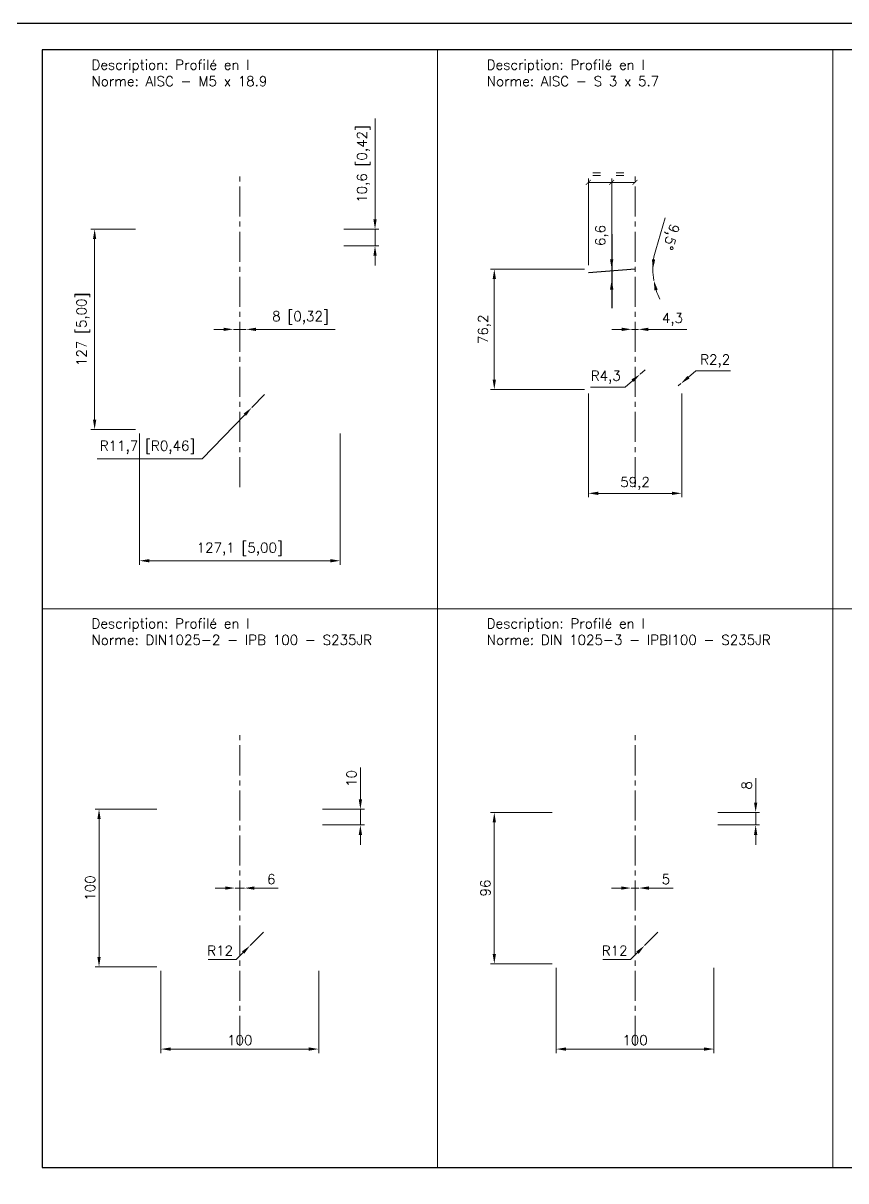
# Model space of a CAD drawing. Header units: millimetres. Extents: x -208 to 15225, y -440 to 4613.
# Drawn here: x 1062 to 1583, y 2236 to 2970 of the extents above; entities that cross this region are included whole.
import ezdxf

# ---------------------------------------------------------------- set-up
doc = ezdxf.new("R2010")
doc.units = ezdxf.units.MM
doc.linetypes.add('AXES2', pattern=[28.575, 19.05, -3.175, 3.175, -3.175])
doc.layers.get('Defpoints').update_dxf_attribs({"color": 41})
for name, color, linetype, lineweight in [('AXE', 2, 'AXES2', 18), ('COTE', 1, 'Continuous', 18), ('FIN', 1, 'Continuous', 18), ('TEXTE', 3, 'Continuous', 25)]:
    doc.layers.add(name, color=color, linetype=linetype, lineweight=lineweight)
doc.styles.get("Standard").update_dxf_attribs({"font": 'simplex.shx'})
doc.dimstyles.new('ALSTOM002_5SP', dxfattribs={"dimscale": 2.5, "dimtxt": 2.5, "dimasz": 2.5, "dimexe": 1, "dimexo": 1, "dimgap": 1, "dimtad": 1, "dimdec": 1, "dimtxsty": 'Standard', "dimcen": 2.5, "dimclrd": 1, "dimclre": 1, "dimclrt": 3, "dimadec": 1, "dimazin": 2, "dimtm": 1e-09, "dimtfac": 1, "dimtdec": 1, "dimtmove": 0, "dimatfit": 0, "dimfxl": 1, "dimtolj": 1, "dimtzin": 0, "dimlwd": 18, "dimlwe": 18, "dimarcsym": 1})
doc.dimstyles.new('ALSTOM002_5SP+ALTERN', dxfattribs={"dimscale": 2.5, "dimtxt": 2.5, "dimasz": 2.5, "dimexe": 1, "dimexo": 1, "dimgap": 1, "dimtad": 1, "dimdec": 1, "dimtxsty": 'Standard', "dimcen": 2.5, "dimclrd": 1, "dimclre": 1, "dimclrt": 3, "dimadec": 1, "dimazin": 2, "dimtm": 1e-09, "dimtfac": 1, "dimtdec": 1, "dimtmove": 0, "dimatfit": 0, "dimfxl": 1, "dimtolj": 1, "dimtzin": 0, "dimlwd": 18, "dimlwe": 18, "dimarcsym": 1})

# ---------------------------------------------------------------- blocks, each defined once
blk = doc.blocks.new('A3LASER')
at = {"color": 1}
for points in [[(-420, 0), (-420, 297), (0, 297), (0, 0)], [(-410.38, 6.8), (-9.62, 6.8), (-9.62, 290.2), (-410.38, 290.2)]]:
    blk.add_lwpolyline(points, close=True, dxfattribs=at)
blk = doc.blocks.new('*D97')
at = {"layer": 'COTE', "color": 1, "lineweight": 18, "transparency": 16777216}
for p, q in [((1133.25, 2839.37), (1104.8, 2839.37)), ((1107.3, 2718.62), (1107.3, 2833.12)), ((1133.25, 2712.37), (1104.8, 2712.37))]:
    blk.add_line(p, q, dxfattribs=at)
at = {"layer": 'COTE', "color": 1, "transparency": 16777216}
for points in [[(1106.26, 2833.12), (1108.34, 2833.12), (1107.3, 2839.37)], [(1106.26, 2718.62), (1108.34, 2718.62), (1107.3, 2712.37)]]:
    blk.add_solid(points, dxfattribs=at)
at = {"layer": 'Defpoints', "color": 0, "transparency": 16777216}
for p in [(1107.3, 2839.37), (1135.75, 2839.37), (1135.75, 2712.37)]:
    blk.add_point(p, dxfattribs=at)
at = {"layer": 'COTE', "color": 3, "transparency": 16777216, "insert": (1100.04, 2775.87), "char_height": 6.25, "attachment_point": 5, "rotation": 90}
blk.add_mtext('\\A1;127 [5,00]', dxfattribs=at)
blk = doc.blocks.new('*D98')
at = {"layer": 'COTE', "color": 1, "lineweight": 18, "transparency": 16777216}
for p, q in [((1135.75, 2709.87), (1135.75, 2626.66)), ((1262.82, 2709.87), (1262.82, 2626.66)), ((1142, 2629.16), (1256.57, 2629.16))]:
    blk.add_line(p, q, dxfattribs=at)
at = {"layer": 'COTE', "color": 1, "transparency": 16777216}
for points in [[(1142, 2630.2), (1142, 2628.11), (1135.75, 2629.16)], [(1256.57, 2630.2), (1256.57, 2628.11), (1262.82, 2629.16)]]:
    blk.add_solid(points, dxfattribs=at)
at = {"layer": 'Defpoints', "color": 0, "transparency": 16777216}
for p in [(1135.75, 2712.37), (1262.82, 2712.37), (1262.82, 2629.16)]:
    blk.add_point(p, dxfattribs=at)
at = {"layer": 'COTE', "color": 3, "transparency": 16777216, "insert": (1199.28, 2636.42), "char_height": 6.25, "attachment_point": 5}
blk.add_mtext('\\A1;127,1 [5,00]', dxfattribs=at)
blk = doc.blocks.new('*D99')
at = {"layer": 'COTE', "color": 1, "lineweight": 18, "transparency": 16777216}
for p, q in [((1189.02, 2775.87), (1182.77, 2775.87)), ((1195.27, 2775.87), (1203.3, 2775.87)), ((1209.55, 2775.87), (1259.79, 2775.87))]:
    blk.add_line(p, q, dxfattribs=at)
at = {"layer": 'COTE', "color": 1, "transparency": 16777216}
for points in [[(1189.02, 2776.91), (1189.02, 2774.83), (1195.27, 2775.87)], [(1209.55, 2776.91), (1209.55, 2774.83), (1203.3, 2775.87)]]:
    blk.add_solid(points, dxfattribs=at)
at = {"layer": 'Defpoints', "color": 0, "transparency": 16777216}
for p in [(1195.27, 2775.87), (1203.3, 2775.87), (1203.3, 2775.87)]:
    blk.add_point(p, dxfattribs=at)
at = {"layer": 'COTE', "color": 3, "transparency": 16777216, "insert": (1237.79, 2783.13), "char_height": 6.25, "attachment_point": 5}
blk.add_mtext('\\A1;8 [0,32]', dxfattribs=at)
blk = doc.blocks.new('*D100')
at = {"layer": 'COTE', "color": 1, "lineweight": 18, "transparency": 16777216}
for p, q in [((1285, 2845.62), (1285, 2909.55)), ((1265.32, 2839.37), (1287.5, 2839.37)), ((1285, 2828.81), (1285, 2839.37)), ((1265.32, 2828.81), (1287.5, 2828.81)), ((1285, 2822.56), (1285, 2816.31))]:
    blk.add_line(p, q, dxfattribs=at)
at = {"layer": 'COTE', "color": 1, "transparency": 16777216}
for points in [[(1283.96, 2845.62), (1286.04, 2845.62), (1285, 2839.37)], [(1283.96, 2822.56), (1286.04, 2822.56), (1285, 2828.81)]]:
    blk.add_solid(points, dxfattribs=at)
at = {"layer": 'Defpoints', "color": 0, "transparency": 16777216}
for p in [(1262.82, 2839.37), (1285, 2839.37), (1262.82, 2828.81)]:
    blk.add_point(p, dxfattribs=at)
at = {"layer": 'COTE', "color": 3, "transparency": 16777216, "insert": (1277.74, 2880.71), "char_height": 6.25, "attachment_point": 5, "rotation": 90}
blk.add_mtext('\\A1;10,6 [0,42]', dxfattribs=at)
blk = doc.blocks.new('*D96')
at = {"layer": 'COTE', "color": 1, "lineweight": 18, "transparency": 16777216}
for p, q in [((1214.96, 2734.6), (1206.84, 2726.23)), ((1202.49, 2721.74), (1175.35, 2693.77)), ((1175.35, 2693.77), (1108.86, 2693.77))]:
    blk.add_line(p, q, dxfattribs=at)
at = {"layer": 'COTE', "color": 1, "transparency": 16777216}
blk.add_solid([(1201.74, 2722.47), (1203.23, 2721.02), (1206.84, 2726.23)], dxfattribs=at)
at = {"layer": 'Defpoints', "color": 0, "transparency": 16777216}
for p in [(1214.96, 2734.6), (1206.84, 2726.23)]:
    blk.add_point(p, dxfattribs=at)
at = {"layer": 'COTE', "color": 3, "transparency": 16777216, "insert": (1140.85, 2701.03), "char_height": 6.25, "attachment_point": 5}
blk.add_mtext('\\A1;R11,7 [R0,46]', dxfattribs=at)
blk = doc.blocks.new('*D105')
at = {"layer": 'COTE', "color": 1, "lineweight": 18, "transparency": 16777216}
for p, q in [((1417.67, 2813.97), (1358.08, 2813.97)), ((1360.58, 2744.02), (1360.58, 2807.72)), ((1417.67, 2737.77), (1358.08, 2737.77))]:
    blk.add_line(p, q, dxfattribs=at)
at = {"layer": 'COTE', "color": 1, "transparency": 16777216}
for points in [[(1359.54, 2807.72), (1361.62, 2807.72), (1360.58, 2813.97)], [(1359.54, 2744.02), (1361.62, 2744.02), (1360.58, 2737.77)]]:
    blk.add_solid(points, dxfattribs=at)
at = {"layer": 'Defpoints', "color": 0, "transparency": 16777216}
for p in [(1360.58, 2813.97), (1420.17, 2813.97), (1420.17, 2737.77)]:
    blk.add_point(p, dxfattribs=at)
at = {"layer": 'COTE', "color": 3, "transparency": 16777216, "insert": (1354.36, 2775.87), "char_height": 6.25, "attachment_point": 5, "rotation": 90}
blk.add_mtext('\\A1;76,2', dxfattribs=at)
blk = doc.blocks.new('*D106')
at = {"layer": 'COTE', "color": 1, "lineweight": 18, "transparency": 16777216}
for p, q in [((1420.17, 2735.27), (1420.17, 2669.39)), ((1479.35, 2735.27), (1479.35, 2669.39)), ((1426.42, 2671.89), (1473.1, 2671.89))]:
    blk.add_line(p, q, dxfattribs=at)
at = {"layer": 'COTE', "color": 1, "transparency": 16777216}
for points in [[(1426.42, 2672.93), (1426.42, 2670.85), (1420.17, 2671.89)], [(1473.1, 2672.93), (1473.1, 2670.85), (1479.35, 2671.89)]]:
    blk.add_solid(points, dxfattribs=at)
at = {"layer": 'Defpoints', "color": 0, "transparency": 16777216}
for p in [(1420.17, 2737.77), (1479.35, 2737.77), (1479.35, 2671.89)]:
    blk.add_point(p, dxfattribs=at)
at = {"layer": 'COTE', "color": 3, "transparency": 16777216, "insert": (1449.76, 2678.11), "char_height": 6.25, "attachment_point": 5}
blk.add_mtext('\\A1;59,2', dxfattribs=at)
blk = doc.blocks.new('*D107')
at = {"layer": 'COTE', "color": 1, "lineweight": 18, "transparency": 16777216}
for p, q in [((1441.35, 2775.87), (1435.1, 2775.87)), ((1447.6, 2775.87), (1451.92, 2775.87)), ((1458.17, 2775.87), (1482.52, 2775.87))]:
    blk.add_line(p, q, dxfattribs=at)
at = {"layer": 'COTE', "color": 1, "transparency": 16777216}
for points in [[(1441.35, 2776.91), (1441.35, 2774.83), (1447.6, 2775.87)], [(1458.17, 2776.91), (1458.17, 2774.83), (1451.92, 2775.87)]]:
    blk.add_solid(points, dxfattribs=at)
at = {"layer": 'Defpoints', "color": 0, "transparency": 16777216}
for p in [(1447.6, 2775.87), (1451.92, 2775.87), (1451.92, 2775.87)]:
    blk.add_point(p, dxfattribs=at)
at = {"layer": 'COTE', "color": 3, "transparency": 16777216, "insert": (1473.47, 2782.09), "char_height": 6.25, "attachment_point": 5}
blk.add_mtext('\\A1;4,3', dxfattribs=at)
blk = doc.blocks.new('*D108')
at = {"layer": 'COTE', "color": 1, "lineweight": 18, "transparency": 16777216}
for p, q in [((1456.24, 2750.14), (1452.94, 2747.35)), ((1443.41, 2739.27), (1421.56, 2739.27)), ((1448.17, 2743.31), (1443.41, 2739.27))]:
    blk.add_line(p, q, dxfattribs=at)
at = {"layer": 'COTE', "color": 1, "transparency": 16777216}
blk.add_solid([(1447.5, 2744.11), (1448.85, 2742.52), (1452.94, 2747.35)], dxfattribs=at)
at = {"layer": 'Defpoints', "color": 0, "transparency": 16777216}
for p in [(1452.94, 2747.35), (1456.24, 2750.14)]:
    blk.add_point(p, dxfattribs=at)
at = {"layer": 'COTE', "color": 3, "transparency": 16777216, "insert": (1431.23, 2745.49), "char_height": 6.25, "attachment_point": 5}
blk.add_mtext('\\A1;R4,3', dxfattribs=at)
blk = doc.blocks.new('*D101')
at = {"layer": 'COTE', "color": 1, "lineweight": 18, "transparency": 16777216}
for p, q in [((1483.61, 2745.52), (1488.38, 2749.56)), ((1488.38, 2749.56), (1510.22, 2749.56)), ((1477.19, 2740.08), (1478.84, 2741.48))]:
    blk.add_line(p, q, dxfattribs=at)
at = {"layer": 'COTE', "color": 1, "transparency": 16777216}
blk.add_solid([(1482.94, 2746.31), (1484.28, 2744.72), (1478.84, 2741.48)], dxfattribs=at)
at = {"layer": 'Defpoints', "color": 0, "transparency": 16777216}
for p in [(1477.19, 2740.08), (1478.84, 2741.48)]:
    blk.add_point(p, dxfattribs=at)
at = {"layer": 'COTE', "color": 3, "transparency": 16777216, "insert": (1500.55, 2755.78), "char_height": 6.25, "attachment_point": 5}
blk.add_mtext('\\A1;R2,2', dxfattribs=at)
blk = doc.blocks.new('*D102')
at = {"layer": 'COTE', "color": 1, "lineweight": 18, "transparency": 16777216}
for p, q in [((1434.97, 2820.22), (1434.97, 2844.27)), ((1434.97, 2807.37), (1434.97, 2813.97)), ((1434.97, 2801.12), (1434.97, 2794.87))]:
    blk.add_line(p, q, dxfattribs=at)
at = {"layer": 'COTE', "color": 1, "transparency": 16777216}
for points in [[(1433.92, 2820.22), (1436.01, 2820.22), (1434.97, 2813.97)], [(1433.92, 2801.12), (1436.01, 2801.12), (1434.97, 2807.37)]]:
    blk.add_solid(points, dxfattribs=at)
at = {"layer": 'Defpoints', "color": 0, "transparency": 16777216}
for p in [(1434.97, 2813.97), (1434.97, 2813.97), (1434.97, 2807.37)]:
    blk.add_point(p, dxfattribs=at)
at = {"layer": 'COTE', "color": 3, "transparency": 16777216, "insert": (1428.75, 2835.37), "char_height": 6.25, "attachment_point": 5, "rotation": 90}
blk.add_mtext('\\A1;6,6', dxfattribs=at)
blk = doc.blocks.new('_ArchTick')
at = {"color": 0, "linetype": 'ByBlock', "const_width": 0.15}
blk.add_lwpolyline([(-0.5, -0.5), (0.5, 0.5)], dxfattribs=at)
blk = doc.blocks.new('*D103')
at = {"layer": 'COTE', "color": 1, "lineweight": 18, "transparency": 16777216}
for p, q in [((1420.17, 2816.47), (1420.17, 2871.52)), ((1434.97, 2816.47), (1434.97, 2871.52)), ((1434.97, 2869.02), (1420.17, 2869.02))]:
    blk.add_line(p, q, dxfattribs=at)
at = {"layer": 'Defpoints', "color": 0, "transparency": 16777216}
for p in [(1420.17, 2869.02), (1420.17, 2813.97), (1434.97, 2813.97)]:
    blk.add_point(p, dxfattribs=at)
at = {"layer": 'COTE', "color": 1, "lineweight": 18, "transparency": 16777216, "xscale": 3.125, "yscale": 3.125, "zscale": 3.125, "rotation": 180}
blk.add_blockref('_ArchTick', (1420.17, 2869.02), dxfattribs=at)
at = {"layer": 'COTE', "color": 1, "lineweight": 18, "transparency": 16777216, "xscale": 3.125, "yscale": 3.125, "zscale": 3.125}
blk.add_blockref('_ArchTick', (1434.97, 2869.02), dxfattribs=at)
at = {"layer": 'COTE', "color": 3, "transparency": 16777216, "insert": (1425.42, 2874.65), "char_height": 6.25, "attachment_point": 5}
blk.add_mtext('\\A1;=', dxfattribs=at)
blk = doc.blocks.new('*D104')
at = {"layer": 'COTE', "color": 1, "lineweight": 18, "transparency": 16777216}
for p, q in [((1434.97, 2816.47), (1434.97, 2871.52)), ((1434.97, 2869.02), (1449.76, 2869.02))]:
    blk.add_line(p, q, dxfattribs=at)
at = {"layer": 'Defpoints', "color": 0, "transparency": 16777216}
for p in [(1449.76, 2869.02), (1449.76, 2869.02), (1434.97, 2813.97)]:
    blk.add_point(p, dxfattribs=at)
at = {"layer": 'COTE', "color": 1, "lineweight": 18, "transparency": 16777216, "xscale": 3.125, "yscale": 3.125, "zscale": 3.125, "rotation": 180}
blk.add_blockref('_ArchTick', (1434.97, 2869.02), dxfattribs=at)
at = {"layer": 'COTE', "color": 1, "lineweight": 18, "transparency": 16777216, "xscale": 3.125, "yscale": 3.125, "zscale": 3.125}
blk.add_blockref('_ArchTick', (1449.76, 2869.02), dxfattribs=at)
at = {"layer": 'COTE', "color": 3, "transparency": 16777216, "insert": (1440.22, 2874.65), "char_height": 6.25, "attachment_point": 5}
blk.add_mtext('\\A1;=', dxfattribs=at)
blk = doc.blocks.new('*D109')
at = {"layer": 'COTE', "color": 1, "lineweight": 18, "transparency": 16777216}
blk.add_line((1462.87, 2826.34), (1468.91, 2846.53), dxfattribs=at)
for start, end in [(163.3389, 180), (163.38298, 171.69149), (180, 189.46232), (197.77083, 206.07934)]:
    blk.add_arc((1504.19, 2813.97), 43.14, start, end, dxfattribs=at)
at = {"layer": 'COTE', "color": 1, "transparency": 16777216}
for points in [[(1462.55, 2820.13), (1460.47, 2820.28), (1461.06, 2813.97)], [(1462.1, 2800.56), (1464.13, 2801.05), (1461.64, 2806.88)]]:
    blk.add_solid(points, dxfattribs=at)
at = {"layer": 'Defpoints', "color": 0, "transparency": 16777216}
for p in [(1420.17, 2813.97), (1479.35, 2813.97), (1455.53, 2805.86), (1461.32, 2809.23), (1477.55, 2809.53)]:
    blk.add_point(p, dxfattribs=at)
at = {"layer": 'COTE', "color": 3, "transparency": 16777216, "insert": (1471.85, 2834.65), "char_height": 6.25, "attachment_point": 5, "rotation": 253.3389}
blk.add_mtext('\\A1;9,5°', dxfattribs=at)
blk = doc.blocks.new('*D124')
at = {"layer": 'COTE', "color": 1, "lineweight": 18, "transparency": 16777216}
for p, q in [((1146.78, 2471.63), (1107.6, 2471.63)), ((1110.1, 2377.88), (1110.1, 2465.38)), ((1146.78, 2371.63), (1107.6, 2371.63))]:
    blk.add_line(p, q, dxfattribs=at)
at = {"layer": 'COTE', "color": 1, "transparency": 16777216}
for points in [[(1109.06, 2465.38), (1111.14, 2465.38), (1110.1, 2471.63)], [(1109.06, 2377.88), (1111.14, 2377.88), (1110.1, 2371.63)]]:
    blk.add_solid(points, dxfattribs=at)
at = {"layer": 'Defpoints', "color": 0, "transparency": 16777216}
for p in [(1110.1, 2471.63), (1149.28, 2471.63), (1149.28, 2371.63)]:
    blk.add_point(p, dxfattribs=at)
at = {"layer": 'COTE', "color": 3, "transparency": 16777216, "insert": (1104.48, 2421.63), "char_height": 6.25, "attachment_point": 5, "rotation": 90}
blk.add_mtext('\\A1;100', dxfattribs=at)
blk = doc.blocks.new('*D125')
at = {"layer": 'COTE', "color": 1, "lineweight": 18, "transparency": 16777216}
for p, q in [((1149.28, 2369.13), (1149.28, 2317.05)), ((1249.28, 2369.13), (1249.28, 2317.05)), ((1155.53, 2319.55), (1243.03, 2319.55))]:
    blk.add_line(p, q, dxfattribs=at)
at = {"layer": 'COTE', "color": 1, "transparency": 16777216}
for points in [[(1155.53, 2320.59), (1155.53, 2318.5), (1149.28, 2319.55)], [(1243.03, 2320.59), (1243.03, 2318.5), (1249.28, 2319.55)]]:
    blk.add_solid(points, dxfattribs=at)
at = {"layer": 'Defpoints', "color": 0, "transparency": 16777216}
for p in [(1149.28, 2371.63), (1249.28, 2371.63), (1249.28, 2319.55)]:
    blk.add_point(p, dxfattribs=at)
at = {"layer": 'COTE', "color": 3, "transparency": 16777216, "insert": (1199.28, 2325.17), "char_height": 6.25, "attachment_point": 5}
blk.add_mtext('\\A1;100', dxfattribs=at)
blk = doc.blocks.new('*D126')
at = {"layer": 'COTE', "color": 1, "lineweight": 18, "transparency": 16777216}
for p, q in [((1190.03, 2421.63), (1183.78, 2421.63)), ((1196.28, 2421.63), (1202.28, 2421.63)), ((1208.53, 2421.63), (1223.65, 2421.63))]:
    blk.add_line(p, q, dxfattribs=at)
at = {"layer": 'COTE', "color": 1, "transparency": 16777216}
for points in [[(1190.03, 2422.67), (1190.03, 2420.59), (1196.28, 2421.63)], [(1208.53, 2422.67), (1208.53, 2420.59), (1202.28, 2421.63)]]:
    blk.add_solid(points, dxfattribs=at)
at = {"layer": 'Defpoints', "color": 0, "transparency": 16777216}
for p in [(1196.28, 2421.63), (1202.28, 2421.63), (1202.28, 2421.63)]:
    blk.add_point(p, dxfattribs=at)
at = {"layer": 'COTE', "color": 3, "transparency": 16777216, "insert": (1219.22, 2427.25), "char_height": 6.25, "attachment_point": 5}
blk.add_mtext('\\A1;6', dxfattribs=at)
blk = doc.blocks.new('*D127')
at = {"layer": 'COTE', "color": 1, "lineweight": 18, "transparency": 16777216}
for p, q in [((1214.28, 2393.63), (1205.8, 2385.14)), ((1201.38, 2380.72), (1196.96, 2376.3)), ((1196.96, 2376.3), (1179.28, 2376.3))]:
    blk.add_line(p, q, dxfattribs=at)
at = {"layer": 'COTE', "color": 1, "transparency": 16777216}
blk.add_solid([(1200.64, 2381.46), (1202.12, 2379.99), (1205.8, 2385.14)], dxfattribs=at)
at = {"layer": 'Defpoints', "color": 0, "transparency": 16777216}
for p in [(1214.28, 2393.63), (1205.8, 2385.14)]:
    blk.add_point(p, dxfattribs=at)
at = {"layer": 'COTE', "color": 3, "transparency": 16777216, "insert": (1186.87, 2381.93), "char_height": 6.25, "attachment_point": 5}
blk.add_mtext('\\A1;R12', dxfattribs=at)
blk = doc.blocks.new('*D128')
at = {"layer": 'COTE', "color": 1, "lineweight": 18, "transparency": 16777216}
for p, q in [((1275.72, 2477.88), (1275.72, 2498.06)), ((1251.78, 2471.63), (1278.22, 2471.63)), ((1275.72, 2461.63), (1275.72, 2471.63)), ((1251.78, 2461.63), (1278.22, 2461.63)), ((1275.72, 2455.38), (1275.72, 2449.13))]:
    blk.add_line(p, q, dxfattribs=at)
at = {"layer": 'COTE', "color": 1, "transparency": 16777216}
for points in [[(1274.68, 2477.88), (1276.76, 2477.88), (1275.72, 2471.63)], [(1274.68, 2455.38), (1276.76, 2455.38), (1275.72, 2461.63)]]:
    blk.add_solid(points, dxfattribs=at)
at = {"layer": 'Defpoints', "color": 0, "transparency": 16777216}
for p in [(1249.28, 2471.63), (1275.72, 2471.63), (1249.28, 2461.63)]:
    blk.add_point(p, dxfattribs=at)
at = {"layer": 'COTE', "color": 3, "transparency": 16777216, "insert": (1270.09, 2491.09), "char_height": 6.25, "attachment_point": 5, "rotation": 90}
blk.add_mtext('\\A1;10', dxfattribs=at)
blk = doc.blocks.new('*D129')
at = {"layer": 'COTE', "color": 1, "lineweight": 18, "transparency": 16777216}
for p, q in [((1397.26, 2469.63), (1358.08, 2469.63)), ((1360.58, 2379.88), (1360.58, 2463.38)), ((1397.26, 2373.63), (1358.08, 2373.63))]:
    blk.add_line(p, q, dxfattribs=at)
at = {"layer": 'COTE', "color": 1, "transparency": 16777216}
for points in [[(1359.54, 2463.38), (1361.62, 2463.38), (1360.58, 2469.63)], [(1359.54, 2379.88), (1361.62, 2379.88), (1360.58, 2373.63)]]:
    blk.add_solid(points, dxfattribs=at)
at = {"layer": 'Defpoints', "color": 0, "transparency": 16777216}
for p in [(1360.58, 2469.63), (1399.76, 2469.63), (1399.76, 2373.63)]:
    blk.add_point(p, dxfattribs=at)
at = {"layer": 'COTE', "color": 3, "transparency": 16777216, "insert": (1354.95, 2421.63), "char_height": 6.25, "attachment_point": 5, "rotation": 90}
blk.add_mtext('\\A1;96', dxfattribs=at)
blk = doc.blocks.new('*D130')
at = {"layer": 'COTE', "color": 1, "lineweight": 18, "transparency": 16777216}
for p, q in [((1399.76, 2371.13), (1399.76, 2317.05)), ((1499.76, 2371.13), (1499.76, 2317.05)), ((1406.01, 2319.55), (1493.51, 2319.55))]:
    blk.add_line(p, q, dxfattribs=at)
at = {"layer": 'COTE', "color": 1, "transparency": 16777216}
for points in [[(1406.01, 2320.59), (1406.01, 2318.5), (1399.76, 2319.55)], [(1493.51, 2320.59), (1493.51, 2318.5), (1499.76, 2319.55)]]:
    blk.add_solid(points, dxfattribs=at)
at = {"layer": 'Defpoints', "color": 0, "transparency": 16777216}
for p in [(1399.76, 2373.63), (1499.76, 2373.63), (1499.76, 2319.55)]:
    blk.add_point(p, dxfattribs=at)
at = {"layer": 'COTE', "color": 3, "transparency": 16777216, "insert": (1449.76, 2325.17), "char_height": 6.25, "attachment_point": 5}
blk.add_mtext('\\A1;100', dxfattribs=at)
blk = doc.blocks.new('*D131')
at = {"layer": 'COTE', "color": 1, "lineweight": 18, "transparency": 16777216}
for p, q in [((1441.01, 2421.63), (1434.76, 2421.63)), ((1447.26, 2421.63), (1452.26, 2421.63)), ((1458.51, 2421.63), (1473.93, 2421.63))]:
    blk.add_line(p, q, dxfattribs=at)
at = {"layer": 'COTE', "color": 1, "transparency": 16777216}
for points in [[(1441.01, 2422.67), (1441.01, 2420.59), (1447.26, 2421.63)], [(1458.51, 2422.67), (1458.51, 2420.59), (1452.26, 2421.63)]]:
    blk.add_solid(points, dxfattribs=at)
at = {"layer": 'Defpoints', "color": 0, "transparency": 16777216}
for p in [(1447.26, 2421.63), (1452.26, 2421.63), (1452.26, 2421.63)]:
    blk.add_point(p, dxfattribs=at)
at = {"layer": 'COTE', "color": 3, "transparency": 16777216, "insert": (1469.34, 2427.25), "char_height": 6.25, "attachment_point": 5}
blk.add_mtext('\\A1;5', dxfattribs=at)
blk = doc.blocks.new('*D132')
at = {"layer": 'COTE', "color": 1, "lineweight": 18, "transparency": 16777216}
for p, q in [((1464.26, 2393.63), (1455.78, 2385.14)), ((1451.36, 2380.72), (1446.94, 2376.3)), ((1446.94, 2376.3), (1429.26, 2376.3))]:
    blk.add_line(p, q, dxfattribs=at)
at = {"layer": 'COTE', "color": 1, "transparency": 16777216}
blk.add_solid([(1450.62, 2381.46), (1452.09, 2379.99), (1455.78, 2385.14)], dxfattribs=at)
at = {"layer": 'Defpoints', "color": 0, "transparency": 16777216}
for p in [(1464.26, 2393.63), (1455.78, 2385.14)]:
    blk.add_point(p, dxfattribs=at)
at = {"layer": 'COTE', "color": 3, "transparency": 16777216, "insert": (1436.85, 2381.93), "char_height": 6.25, "attachment_point": 5}
blk.add_mtext('\\A1;R12', dxfattribs=at)
blk = doc.blocks.new('*D133')
at = {"layer": 'COTE', "color": 1, "lineweight": 18, "transparency": 16777216}
for p, q in [((1526.2, 2475.88), (1526.2, 2491.29)), ((1502.26, 2469.63), (1528.7, 2469.63)), ((1526.2, 2461.63), (1526.2, 2469.63)), ((1502.26, 2461.63), (1528.7, 2461.63)), ((1526.2, 2455.38), (1526.2, 2449.13))]:
    blk.add_line(p, q, dxfattribs=at)
at = {"layer": 'COTE', "color": 1, "transparency": 16777216}
for points in [[(1525.15, 2475.88), (1527.24, 2475.88), (1526.2, 2469.63)], [(1525.15, 2455.38), (1527.24, 2455.38), (1526.2, 2461.63)]]:
    blk.add_solid(points, dxfattribs=at)
at = {"layer": 'Defpoints', "color": 0, "transparency": 16777216}
for p in [(1499.76, 2469.63), (1526.2, 2469.63), (1499.76, 2461.63)]:
    blk.add_point(p, dxfattribs=at)
at = {"layer": 'COTE', "color": 3, "transparency": 16777216, "insert": (1520.57, 2486.71), "char_height": 6.25, "attachment_point": 5, "rotation": 90}
blk.add_mtext('\\A1;8', dxfattribs=at)

msp = doc.modelspace()

# ---------------------------------------------------------------- linework, layer by layer
at = {"layer": 'AXE'}
for p, q in [((1199.284, 2675.873), (1199.284, 2875.873)), ((1449.761, 2675.873), (1449.761, 2875.873)), ((1199.284, 2321.627), (1199.284, 2521.627)), ((1449.761, 2321.627), (1449.761, 2521.627))]:
    msp.add_line(p, q, dxfattribs=at)
at = {"layer": 'Defpoints'}
for p, q in [((1434.966, 2836.294), (1434.966, 2789.341)), ((1449.761, 2813.973), (1420.17, 2811.662))]:
    msp.add_line(p, q, dxfattribs=at)
at = {"layer": 'FIN'}
for p, q in [((1324.523, 2952.996), (1324.523, 2244.504)), ((1575, 2952.996), (1575, 2244.504)), ((1074.046, 2598.75), (2075.954, 2598.75))]:
    msp.add_line(p, q, dxfattribs=at)

# ---------------------------------------------------------------- block references
at = {"xscale": 2.5, "yscale": 2.5, "zscale": 2.5}
msp.add_blockref('A3LASER', (2100, 2227.5), dxfattribs=at)

# ---------------------------------------------------------------- texts
at = {"layer": 'TEXTE', "char_height": 6.25, "width": 215.81551, "attachment_point": 1}
for s, insert in [('Description: Profilé en I\\PNorme: AISC - M5 x 18.9', (1105.296, 2946.746)), ('Description: Profilé en I\\PNorme: AISC - S 3 x 5.7', (1355.773, 2946.746)), ('Description: Profilé en I\\PNorme: DIN1025-2 - IPB 100 - S235JR', (1105.296, 2592.5)), ('Description: Profilé en I\\PNorme: DIN 1025-3 - IPBl100 - S235JR', (1355.773, 2592.5))]:
    msp.add_mtext(s, dxfattribs=dict(at, insert=insert))

# ---------------------------------------------------------------- dimensions: what is measured, and where the dimension line sits
at = {"layer": 'COTE'}
for base, p1, p2, dimstyle, picture, middle in [((1285.001, 2839.373), (1262.822, 2828.807), (1262.822, 2839.373), 'ALSTOM002_5SP+ALTERN', '*D100', (1277.739, 2880.712)), ((1434.966, 2813.973), (1434.966, 2807.367), (1434.966, 2813.973), 'ALSTOM002_5SP', '*D102', (1428.746, 2835.372)), ((1107.303, 2839.373), (1135.746, 2712.373), (1135.746, 2839.373), 'ALSTOM002_5SP+ALTERN', '*D97', (1100.041, 2775.873)), ((1360.579, 2813.973), (1420.17, 2737.773), (1420.17, 2813.973), 'ALSTOM002_5SP', '*D105', (1354.358, 2775.873)), ((1275.718, 2471.627), (1249.284, 2461.627), (1249.284, 2471.627), 'ALSTOM002_5SP', '*D128', (1270.093, 2491.091)), ((1526.195, 2469.627), (1499.761, 2461.627), (1499.761, 2469.627), 'ALSTOM002_5SP', '*D133', (1520.57, 2486.71)), ((1110.101, 2471.627), (1149.284, 2371.627), (1149.284, 2471.627), 'ALSTOM002_5SP', '*D124', (1104.476, 2421.627)), ((1360.579, 2469.627), (1399.761, 2373.627), (1399.761, 2469.627), 'ALSTOM002_5SP', '*D129', (1354.954, 2421.627))]:
    dim = msp.add_linear_dim(base=base, p1=p1, p2=p2, angle=90, dimstyle=dimstyle, dxfattribs=at)
    dim.commit()
    dim.dimension.update_dxf_attribs({"geometry": picture, "text_midpoint": middle})
for base, p2, picture, middle in [((1420.17, 2869.023), (1420.17, 2813.973), '*D103', (1425.42, 2869.023)), ((1449.761, 2869.023), (1449.761, 2869.023), '*D104', (1440.216, 2869.023))]:
    dim = msp.add_linear_dim(base=base, p1=(1434.966, 2813.973), p2=p2, text='=', dimstyle='ALSTOM002_5SP', override={"dimasz": 1.25, "dimblk1": 'ArchTick', "dimblk2": 'ArchTick', "dimsah": 1}, dxfattribs=at)
    dim.commit()
    dim.dimension.update_dxf_attribs({"geometry": picture, "text_midpoint": middle, "dimtype": 160})
dim = msp.add_angular_dim_2l(base=(1461.317, 2809.233), line1=((1420.17, 2813.973), (1479.352, 2813.973)), line2=((1477.548, 2809.532), (1455.529, 2805.862)), dimstyle='ALSTOM002_5SP', dxfattribs=at)
dim.commit()
dim.dimension.update_dxf_attribs({"geometry": '*D109', "text_midpoint": (1471.846, 2834.651)})
for base, p1, p2, dimstyle, picture, middle in [((1203.298, 2775.873), (1195.271, 2775.873), (1203.298, 2775.873), 'ALSTOM002_5SP+ALTERN', '*D99', (1237.792, 2783.135)), ((1451.92, 2775.873), (1447.602, 2775.873), (1451.92, 2775.873), 'ALSTOM002_5SP', '*D107', (1473.468, 2782.093)), ((1479.352, 2671.892), (1420.17, 2737.773), (1479.352, 2737.773), 'ALSTOM002_5SP', '*D106', (1449.761, 2678.113)), ((1262.822, 2629.156), (1135.746, 2712.373), (1262.822, 2712.373), 'ALSTOM002_5SP+ALTERN', '*D98', (1199.284, 2636.418)), ((1202.284, 2421.627), (1196.284, 2421.627), (1202.284, 2421.627), 'ALSTOM002_5SP', '*D126', (1219.219, 2427.252)), ((1452.261, 2421.627), (1447.261, 2421.627), (1452.261, 2421.627), 'ALSTOM002_5SP', '*D131', (1469.345, 2427.252)), ((1249.284, 2319.546), (1149.284, 2371.627), (1249.284, 2371.627), 'ALSTOM002_5SP', '*D125', (1199.284, 2325.171)), ((1499.761, 2319.546), (1399.761, 2373.627), (1499.761, 2373.627), 'ALSTOM002_5SP', '*D130', (1449.761, 2325.171))]:
    dim = msp.add_linear_dim(base=base, p1=p1, p2=p2, dimstyle=dimstyle, dxfattribs=at)
    dim.commit()
    dim.dimension.update_dxf_attribs({"geometry": picture, "text_midpoint": middle})
for center, mpoint, picture, middle in [((1477.193, 2740.084), (1478.841, 2741.48), '*D101', (1500.551, 2755.78)), ((1456.238, 2750.143), (1452.944, 2747.352), '*D108', (1431.233, 2745.493)), ((1214.284, 2393.627), (1205.799, 2385.142), '*D127', (1186.871, 2381.928)), ((1464.261, 2393.627), (1455.776, 2385.142), '*D132', (1436.848, 2381.928))]:
    dim = msp.add_radius_dim(center=center, mpoint=mpoint, dimstyle='ALSTOM002_5SP', override={"dimtoh": 1}, dxfattribs=at)
    dim.commit()
    dim.dimension.update_dxf_attribs({"geometry": picture, "text_midpoint": middle})
dim = msp.add_radius_dim(center=(1214.956, 2734.598), mpoint=(1206.838, 2726.23), dimstyle='ALSTOM002_5SP+ALTERN', override={"dimtoh": 1}, dxfattribs=at)
dim.commit()
dim.dimension.update_dxf_attribs({"geometry": '*D96', "text_midpoint": (1140.854, 2693.771), "dimtype": 164})

doc.saveas('drawing.dxf')
